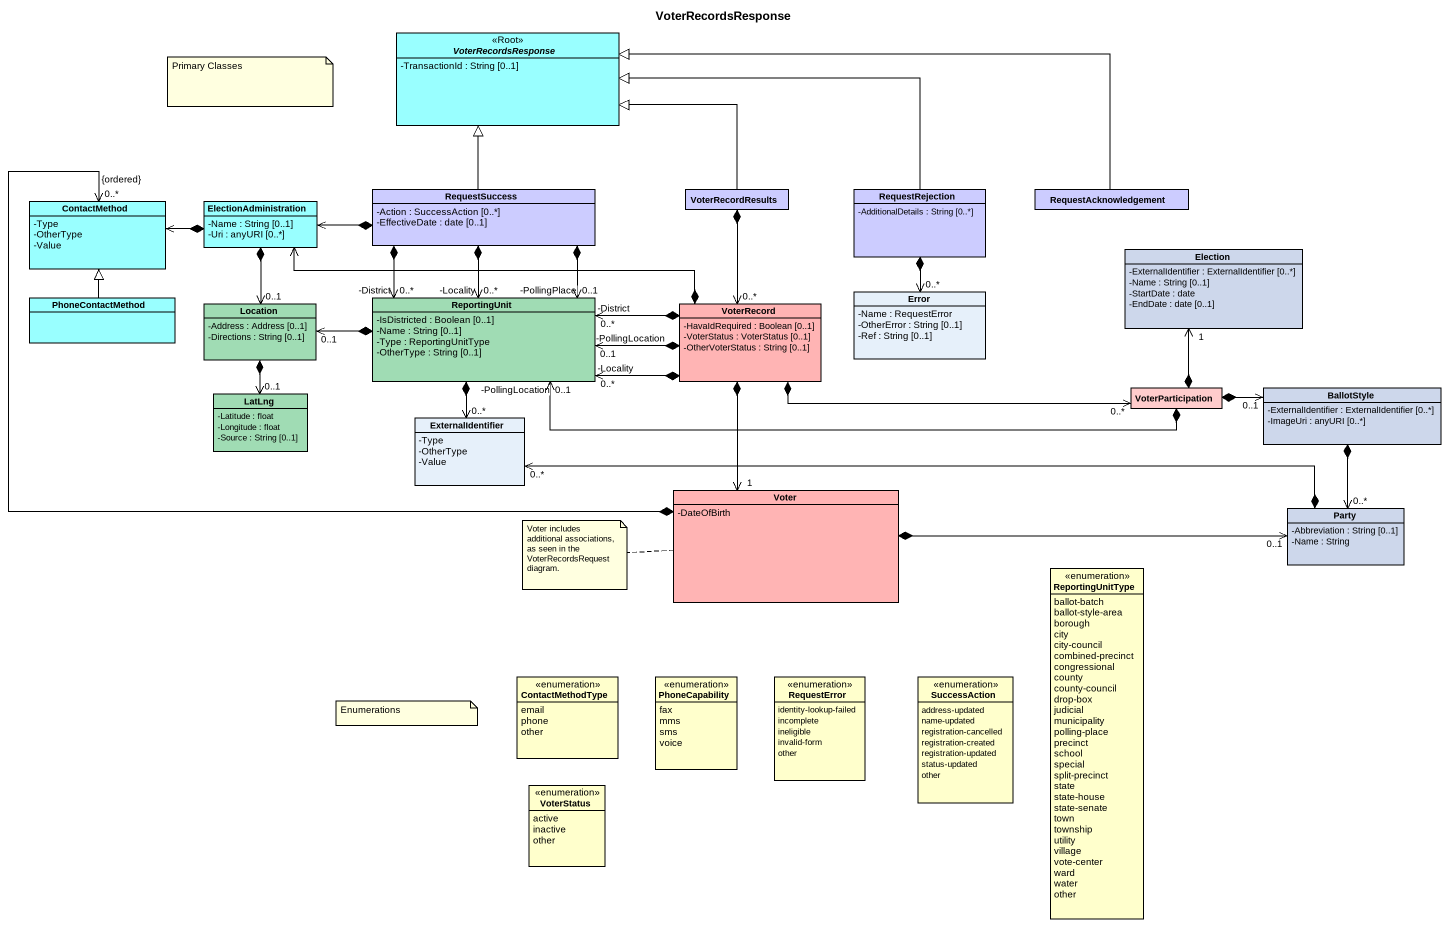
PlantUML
@startuml
title VoterRecordsResponse
hide circle
hide empty members
skinparam classAttributeIconSize 0
abstract class VoterRecordsResponse <<Root>> #99FFFF {
  -TransactionId : String [0..1]
}
class ContactMethod #99FFFF {
  -Type
  -OtherType
  -Value
}
class ElectionAdministration #99FFFF {
  -Name : String [0..1]
  -Uri : anyURI [0..*]
}
class RequestSuccess #CCCCFF {
  -Action : SuccessAction [0..*]
  -EffectiveDate : date [0..1]
}
class VoterRecordResults #CCCCFF
class RequestRejection #CCCCFF {
  -AdditionalDetails : String [0..*]
}
class RequestAcknowledgement #CCCCFF
class Election #CDD7EB {
  -ExternalIdentifier : ExternalIdentifier [0..*]
  -Name : String [0..1]
  -StartDate : date
  -EndDate : date [0..1]
}
class PhoneContactMethod #99FFFF
class Location #A0DCB4 {
  -Address : Address [0..1]
  -Directions : String [0..1]
}
class ReportingUnit #A0DCB4 {
  -IsDistricted : Boolean [0..1]
  -Name : String [0..1]
  -Type : ReportingUnitType
  -OtherType : String [0..1]
}
class VoterRecord #FFB4B4 {
  -HavaIdRequired : Boolean [0..1]
  -VoterStatus : VoterStatus [0..1]
  -OtherVoterStatus : String [0..1]
}
class Error {
  -Name : RequestError
  -OtherError : String [0..1]
  -Ref : String [0..1]
}
class LatLng #A0DCB4 {
  -Latitude : float
  -Longitude : float
  -Source : String [0..1]
}
class VoterParticipation #FFCCCC
class BallotStyle #CDD7EB {
  -ExternalIdentifier : ExternalIdentifier [0..*]
  -ImageUri : anyURI [0..*]
}
class ExternalIdentifier {
  -Type
  -OtherType
  -Value
}
class Voter #FFB4B4 {
  -DateOfBirth
}
class Party #CDD7EB {
  -Abbreviation : String [0..1]
  -Name : String
}
enum ReportingUnitType #FFFFCC {
  ballot-batch
  ballot-style-area
  borough
  city
  city-council
  combined-precinct
  congressional
  county
  county-council
  drop-box
  judicial
  municipality
  polling-place
  precinct
  school
  special
  split-precinct
  state
  state-house
  state-senate
  town
  township
  utility
  village
  vote-center
  ward
  water
  other
}
enum ContactMethodType #FFFFCC {
  email
  phone
  other
}
enum PhoneCapability #FFFFCC {
  fax
  mms
  sms
  voice
}
enum RequestError #FFFFCC {
  identity-lookup-failed
  incomplete
  ineligible
  invalid-form
  other
}
enum SuccessAction #FFFFCC {
  address-updated
  name-updated
  registration-cancelled
  registration-created
  registration-updated
  status-updated
  other
}
enum VoterStatus #FFFFCC {
  active
  inactive
  other
}
ElectionAdministration *-left-> ContactMethod
ElectionAdministration *--> "0..1" Location
RequestSuccess -up-|> VoterRecordsResponse
RequestSuccess *-left-> ElectionAdministration
RequestSuccess *--> "-PollingPlace\n0..1" ReportingUnit
RequestSuccess *--> "-District\n0..*" ReportingUnit
RequestSuccess *--> "-Locality\n0..*" ReportingUnit
VoterRecordResults -left-|> VoterRecordsResponse
VoterRecordResults *--> "0..*" VoterRecord
RequestRejection -left-|> VoterRecordsResponse
RequestRejection *--> "0..*" Error
RequestAcknowledgement -left-|> VoterRecordsResponse
PhoneContactMethod -up-|> ContactMethod
Location *--> "0..1" LatLng
ReportingUnit *-left-> "0..1" Location
ReportingUnit *--> "0..*" ExternalIdentifier
VoterRecord *-left-> ElectionAdministration
VoterRecord *-left-> "-District\n0..*" ReportingUnit
VoterRecord *-left-> "-Locality\n0..*" ReportingUnit
VoterRecord *-left-> "-PollingLocation\n0..1" ReportingUnit
VoterRecord *-right-> "0..*" VoterParticipation
VoterRecord *--> "1" Voter
VoterParticipation *-up-> "1" Election
VoterParticipation *-left-> "-PollingLocation\n0..1" ReportingUnit
VoterParticipation *-right-> "0..1" BallotStyle
Voter *-left-> "0..*\n{ordered}" ContactMethod
Voter *-right-> "0..1" Party
Party "0..*" <-up-* BallotStyle
Party *-left-> "0..*" ExternalIdentifier
note as N1
  Primary Classes
end note
note left of Voter : Voter includes additional associations, as seen in the VoterRecordsRequest diagram.
note as N3
  Enumerations
end note
@enduml
